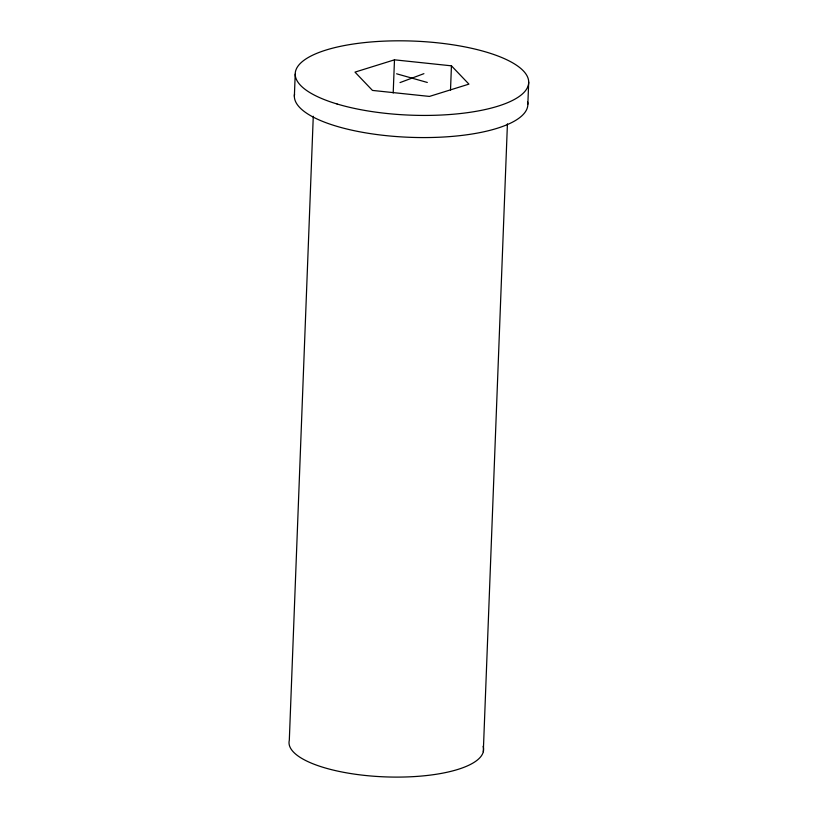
<?xml version="1.0" encoding="UTF-8"?>
<svg xmlns="http://www.w3.org/2000/svg" width="818" height="818" viewBox="0 0 818 818"><rect width="100%" height="100%" fill="white"/><g stroke="black" fill="none" stroke-linecap="round" stroke-linejoin="round"><path stroke-width="1.23" d="M294.368 96.289L295.216 74.152M313.274 116.248L289.306 740.3A97.352 30.89 2.2 0 0 387.354 776.957A97.352 30.89 2.2 0 0 483.121 746.323M393.202 92.986L394.481 59.826L451.444 65.829L468.929 84.131L429.44 96.422L372.466 90.42L354.992 72.117L394.481 59.826M450.514 90.062L451.444 65.829M483.305 751.722L507.426 123.845M527.845 104.234L528.694 82.097M400.002 82.587L423.908 73.661M396.607 73.794L427.313 82.454M527.641 102.076A116.821 37.066 2.2 0 1 411.301 137.363A116.821 37.066 2.2 0 1 294.552 94.142M337.067 103.988A116.821 37.066 2.2 0 0 526.956 88.477A116.821 37.066 2.2 0 0 371.853 41.902A116.821 37.066 2.2 0 0 337.067 103.988"/></g></svg>
